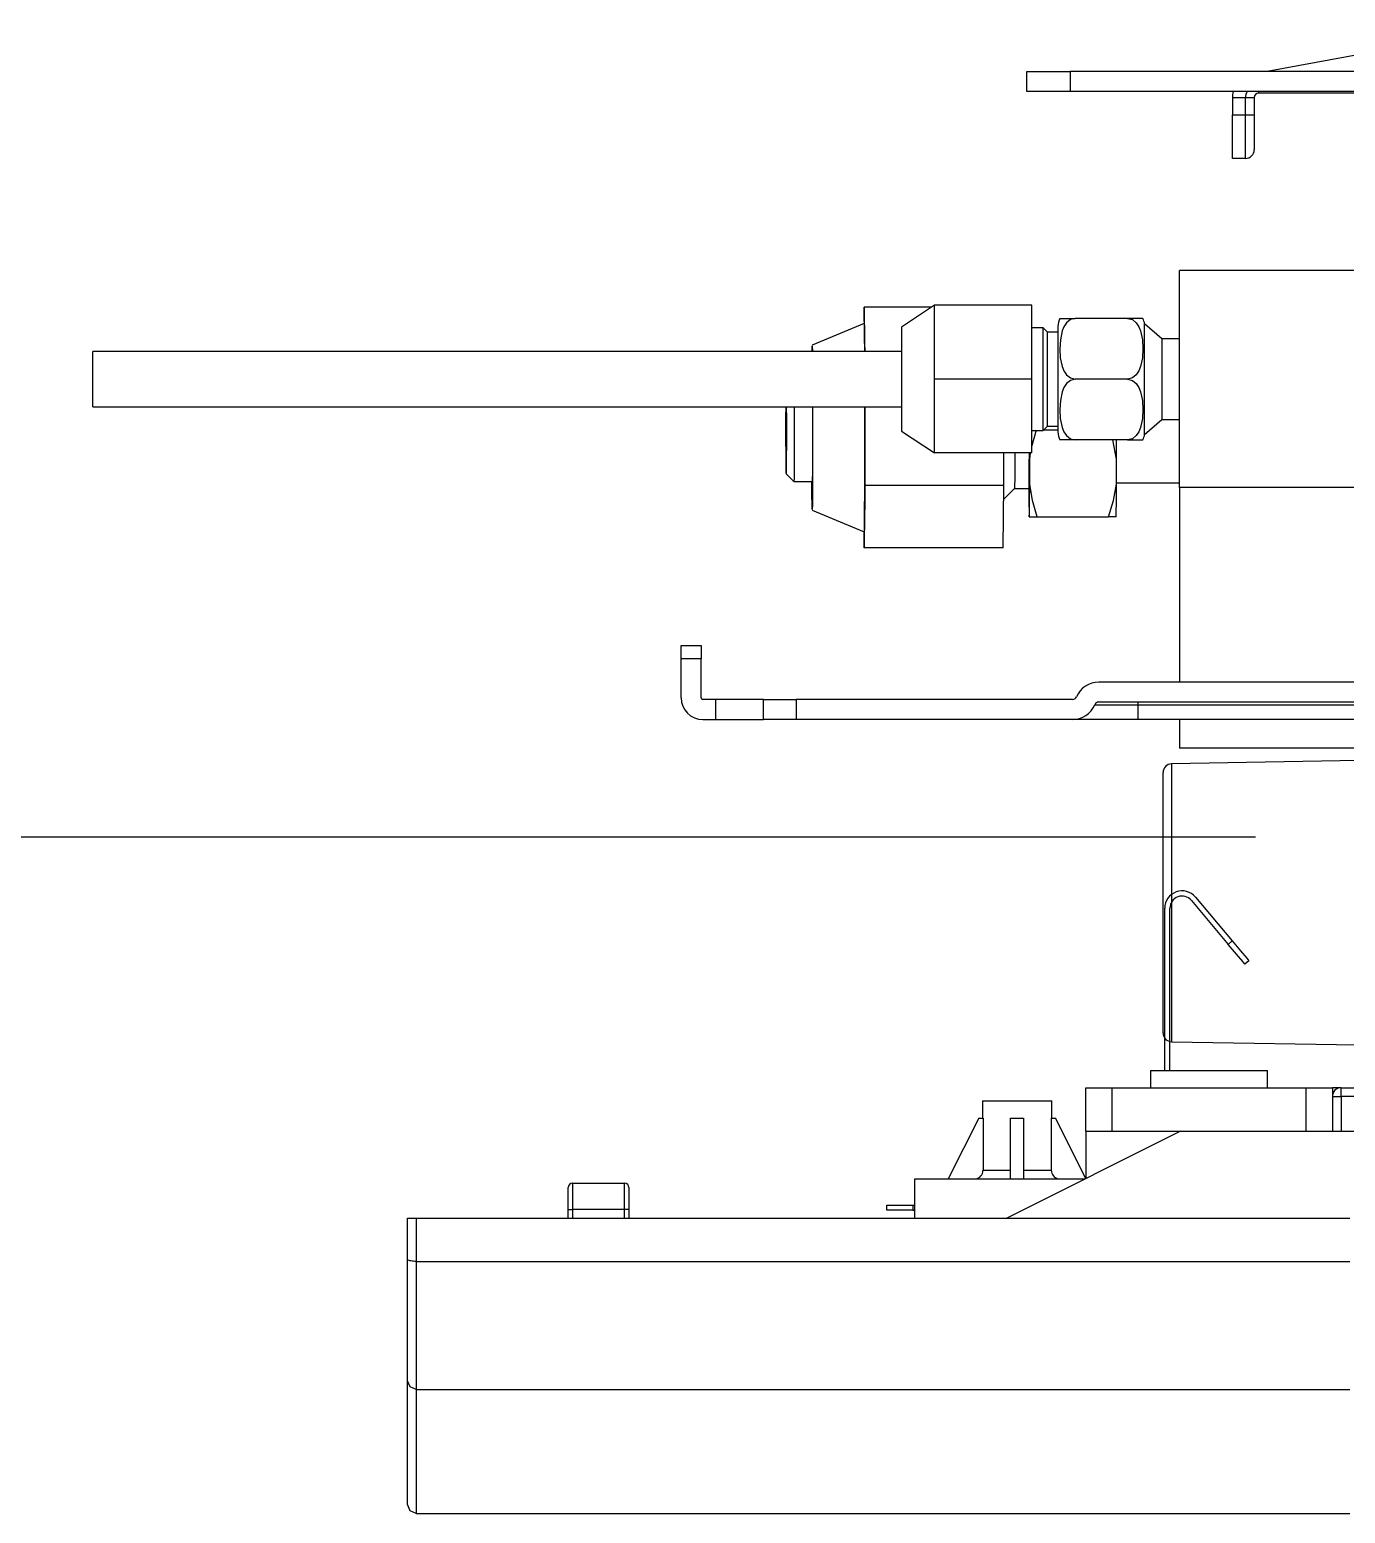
# Model space of a CAD drawing. Header units: millimetres. Extents: x 10547 to 11305, y 9897 to 10391.
# Drawn here: x 10959.701 to 10961.058, y 10281.628 to 10283.158 of the extents above; entities that cross this region are included whole.
import ezdxf

# ---------------------------------------------------------------- set-up
doc = ezdxf.new("R2010")
doc.units = ezdxf.units.MM
for name, color, linetype in [('LG-AIRCON', 240, 'Continuous'), ('LG-RLRG', 3, 'Continuous'), ('에어컨', 15, 'Continuous')]:
    doc.layers.add(name, color=color, linetype=linetype)

# ---------------------------------------------------------------- blocks, each defined once
blk = doc.blocks.new('A$C079960E7')
at = {"layer": '에어컨', "color": 0, "linetype": 'Continuous'}
for p, q in [((290.25, 307.47, 0), (243.45, 298.8, 0)), ((193.59, 294.66, 0), (193.59, 298.8, 0)), ((193.59, 298.8, 0), (194.28, 298.8, 0)), ((194.28, 298.8, 0), (196.23, 298.8, 0)), ((196.23, 298.8, 0), (199.15, 298.8, 0)), ((199.15, 298.8, 0), (202.59, 298.8, 0)), ((202.59, 298.8, 0), (202.59, 294.66, 0)), ((261.47, 298.8, 0), (202.59, 298.8, 0)), ((194.28, 294.66, 0), (193.59, 294.66, 0)), ((196.23, 294.66, 0), (194.28, 294.66, 0)), ((199.15, 294.66, 0), (196.23, 294.66, 0)), ((202.59, 294.66, 0), (199.15, 294.66, 0)), ((261.45, 294.66, 0), (202.59, 294.66, 0)), ((236.25, 293.4, 0), (238.95, 293.4, 0)), ((236.25, 293.4, 0), (236.25, 289.8, 0)), ((238.95, 289.8, 0), (238.95, 293.4, 0)), ((238.95, 293.4, 0), (240.22, 293.4, 0)), ((240.22, 293.4, 0), (240.75, 293.4, 0)), ((240.75, 293.4, 0), (240.75, 289.8, 0)), ((241.65, 294.66, 0), (241.65, 294.39, 0)), ((241.65, 294.39, 0), (241.65, 294.3, 0)), ((261.45, 294.3, 0), (241.65, 294.3, 0)), ((236.25, 289.8, 0), (238.95, 289.8, 0)), ((236.25, 286.36, 0), (236.25, 289.8, 0)), ((238.95, 289.8, 0), (240.22, 289.8, 0)), ((238.95, 286.36, 0), (238.95, 289.8, 0)), ((240.22, 289.8, 0), (240.75, 289.8, 0)), ((240.75, 289.8, 0), (240.75, 287.05, 0)), ((236.25, 283.44, 0), (236.25, 286.36, 0)), ((238.95, 283.44, 0), (238.95, 286.36, 0)), ((240.75, 287.05, 0), (240.75, 284.71, 0)), ((236.25, 281.49, 0), (236.25, 283.44, 0)), ((238.95, 281.49, 0), (238.95, 283.44, 0)), ((240.75, 284.71, 0), (240.75, 283.15, 0)), ((240.75, 283.15, 0), (240.75, 282.6, 0)), ((236.25, 280.8, 0), (236.25, 281.49, 0)), ((238.95, 280.8, 0), (236.25, 280.8, 0)), ((238.95, 280.8, 0), (238.95, 281.49, 0)), ((275.85, 257.55, 0), (225.27, 257.55, 0)), ((225.27, 257.07, 0), (225.27, 257.55, 0)), ((225.27, 255.68, 0), (225.27, 257.07, 0)), ((225.27, 253.42, 0), (225.27, 255.68, 0)), ((225.27, 250.38, 0), (225.27, 253.42, 0)), ((159.93, 249.94, 0), (159.9, 246.59, 0)), ((159.99, 243.94, 0), (159.93, 249.94, 0)), ((173.89, 249.94, 0), (159.93, 249.94, 0)), ((174.51, 250.35, 0), (167.67, 245.85, 0)), ((174.51, 242.7, 0), (174.51, 250.35, 0)), ((194.67, 250.35, 0), (174.51, 250.35, 0)), ((194.67, 235.05, 0), (194.67, 250.35, 0)), ((225.27, 246.71, 0), (225.27, 250.38, 0)), ((159.93, 246.6, 0), (149.13, 242.1, 0)), ((159.93, 246.6, 0), (159.96, 245.93, 0)), ((200.07, 245.99, 0), (200.07, 245.46, 0)), ((200.47, 247.65, 0), (200.57, 247.65, 0)), ((200.57, 247.65, 0), (200.96, 247.65, 0)), ((200.96, 247.65, 0), (201.32, 247.65, 0)), ((201.85, 246.74, 0), (201.3, 245.92, 0)), ((201.32, 247.65, 0), (201.86, 247.65, 0)), ((202.65, 247.38, 0), (201.85, 246.74, 0)), ((201.86, 247.65, 0), (202.66, 247.65, 0)), ((203.67, 247.65, 0), (202.65, 247.38, 0)), ((202.66, 247.65, 0), (203.67, 247.65, 0)), ((214.47, 247.65, 0), (203.67, 247.65, 0)), ((214.47, 247.65, 0), (215.49, 247.38, 0)), ((215.49, 247.65, 0), (214.47, 247.65, 0)), ((216.29, 247.65, 0), (215.49, 247.65, 0)), ((215.49, 247.38, 0), (216.29, 246.74, 0)), ((216.83, 247.65, 0), (216.29, 247.65, 0)), ((216.29, 246.74, 0), (216.84, 245.92, 0)), ((217.19, 247.65, 0), (216.83, 247.65, 0)), ((217.57, 247.65, 0), (217.19, 247.65, 0)), ((217.67, 247.65, 0), (217.57, 247.65, 0)), ((217.67, 247.65, 0), (217.67, 247.65, 0)), ((221.61, 243.37, 0), (218.04, 246.48, 0)), ((218.04, 246.02, 0), (218.04, 246.48, 0)), ((218.04, 244.67, 0), (218.04, 246.02, 0)), ((225.27, 242.54, 0), (225.27, 246.71, 0)), ((159.96, 245.93, 0), (159.99, 243.94, 0)), ((160.02, 240.76, 0), (159.99, 243.94, 0)), ((159.99, 243.94, 0), (160, 242.49, 0)), ((167.67, 245.85, 0), (167.67, 245.32, 0)), ((167.67, 245.32, 0), (167.67, 243.78, 0)), ((167.67, 243.78, 0), (167.67, 241.39, 0)), ((197.01, 245.67, 0), (194.67, 245.67, 0)), ((197.91, 244.77, 0), (197.01, 245.67, 0)), ((197.01, 245.15, 0), (197.01, 245.67, 0)), ((197.01, 243.64, 0), (197.01, 245.15, 0)), ((197.01, 241.29, 0), (197.01, 243.64, 0)), ((200.07, 244.77, 0), (197.91, 244.77, 0)), ((197.91, 244.29, 0), (197.91, 244.77, 0)), ((197.91, 242.91, 0), (197.91, 244.29, 0)), ((197.91, 240.76, 0), (197.91, 242.91, 0)), ((200.07, 245.46, 0), (200.07, 243.9, 0)), ((200.07, 243.9, 0), (200.07, 241.48, 0)), ((200.57, 243.21, 0), (200.47, 241.34, 0)), ((200.95, 245.04, 0), (200.57, 243.21, 0)), ((201.3, 245.92, 0), (200.95, 245.04, 0)), ((216.84, 245.92, 0), (217.2, 245.04, 0)), ((217.2, 245.04, 0), (217.58, 243.21, 0)), ((217.58, 243.21, 0), (217.67, 241.34, 0)), ((218.04, 242.53, 0), (218.04, 244.67, 0)), ((225.27, 243.37, 0), (221.61, 243.37, 0)), ((221.61, 243.37, 0), (221.61, 242.74, 0)), ((167.67, 240.76, 0), (0, 240.76, 0)), ((0, 239.99, 0), (0, 240.76, 0)), ((0, 237.9, 0), (0, 239.99, 0)), ((149.09, 240.76, 0), (149.12, 241.95, 0)), ((149.12, 241.95, 0), (149.14, 241.95, 0)), ((149.14, 241.95, 0), (149.17, 240.76, 0)), ((160, 242.49, 0), (160.01, 240.76, 0)), ((167.67, 241.39, 0), (167.67, 238.38, 0)), ((174.51, 235.05, 0), (174.51, 242.7, 0)), ((197.01, 238.33, 0), (197.01, 241.29, 0)), ((197.91, 238.05, 0), (197.91, 240.76, 0)), ((200.07, 241.48, 0), (200.07, 238.43, 0)), ((200.47, 241.34, 0), (200.56, 239.48, 0)), ((217.67, 241.34, 0), (217.58, 239.48, 0)), ((218.04, 239.8, 0), (218.04, 242.53, 0)), ((221.61, 242.74, 0), (221.61, 240.93, 0)), ((221.61, 240.93, 0), (221.61, 238.23, 0)), ((225.27, 238.07, 0), (225.27, 242.54, 0)), ((0, 235.05, 0), (0, 237.9, 0)), ((167.67, 238.38, 0), (167.67, 235.05, 0)), ((197.01, 235.05, 0), (197.01, 238.33, 0)), ((197.91, 235.05, 0), (197.91, 238.05, 0)), ((200.07, 238.43, 0), (200.07, 235.05, 0)), ((200.56, 239.48, 0), (200.95, 237.65, 0)), ((200.95, 237.65, 0), (201.31, 236.76, 0)), ((201.31, 236.76, 0), (201.85, 235.95, 0)), ((216.83, 236.76, 0), (216.29, 235.95, 0)), ((217.2, 237.65, 0), (216.83, 236.76, 0)), ((217.58, 239.48, 0), (217.2, 237.65, 0)), ((218.04, 236.67, 0), (218.04, 239.8, 0)), ((221.61, 238.23, 0), (221.61, 235.05, 0)), ((225.27, 233.46, 0), (225.27, 238.07, 0)), ((0, 232.19, 0), (0, 235.05, 0)), ((167.67, 235.05, 0), (167.67, 231.71, 0)), ((174.51, 227.4, 0), (174.51, 235.05, 0)), ((194.67, 235.05, 0), (174.51, 235.05, 0)), ((194.67, 219.75, 0), (194.67, 235.05, 0)), ((197.01, 231.76, 0), (197.01, 235.05, 0)), ((197.91, 232.04, 0), (197.91, 235.05, 0)), ((200.07, 235.05, 0), (200.07, 231.66, 0)), ((201.85, 234.14, 0), (201.3, 233.32, 0)), ((201.85, 235.95, 0), (202.65, 235.31, 0)), ((202.65, 234.78, 0), (201.85, 234.14, 0)), ((202.65, 235.31, 0), (203.67, 235.05, 0)), ((203.67, 235.05, 0), (202.65, 234.78, 0)), ((214.47, 235.05, 0), (203.67, 235.05, 0)), ((215.49, 235.31, 0), (214.47, 235.05, 0)), ((214.47, 235.05, 0), (215.49, 234.78, 0)), ((216.29, 235.95, 0), (215.49, 235.31, 0)), ((215.49, 234.78, 0), (216.29, 234.14, 0)), ((216.29, 234.14, 0), (216.84, 233.32, 0)), ((218.04, 233.42, 0), (218.04, 236.67, 0)), ((221.61, 235.05, 0), (221.61, 231.86, 0)), ((0, 230.1, 0), (0, 232.19, 0)), ((167.67, 231.71, 0), (167.67, 228.7, 0)), ((197.01, 228.8, 0), (197.01, 231.76, 0)), ((197.91, 229.33, 0), (197.91, 232.04, 0)), ((200.07, 231.66, 0), (200.07, 228.61, 0)), ((200.57, 230.61, 0), (200.47, 228.74, 0)), ((200.95, 232.44, 0), (200.57, 230.61, 0)), ((201.3, 233.32, 0), (200.95, 232.44, 0)), ((216.84, 233.32, 0), (217.2, 232.44, 0)), ((217.2, 232.44, 0), (217.58, 230.61, 0)), ((217.58, 230.61, 0), (217.67, 228.74, 0)), ((218.04, 230.29, 0), (218.04, 233.42, 0)), ((221.61, 231.86, 0), (221.61, 229.16, 0)), ((225.27, 228.92, 0), (225.27, 233.46, 0)), ((0, 229.33, 0), (0, 230.1, 0)), ((0, 229.33, 0), (167.67, 229.33, 0)), ((143.68, 229.33, 0), (143.68, 227.23, 0)), ((143.69, 227.27, 0), (143.7, 229.33, 0)), ((143.76, 229.33, 0), (143.77, 226.76, 0)), ((143.78, 226.36, 0), (143.78, 229.33, 0)), ((145.41, 229.33, 0), (145.41, 225.77, 0)), ((149.19, 229.33, 0), (149.19, 227.33, 0)), ((149.22, 229.33, 0), (149.22, 227.37, 0)), ((160.04, 229.33, 0), (160.05, 227.41, 0)), ((160.05, 225.47, 0), (160.05, 229.33, 0)), ((167.67, 228.7, 0), (167.67, 226.31, 0)), ((197.01, 226.45, 0), (197.01, 228.8, 0)), ((197.91, 227.18, 0), (197.91, 229.33, 0)), ((200.07, 228.61, 0), (200.07, 226.19, 0)), ((200.47, 228.74, 0), (200.56, 226.88, 0)), ((217.67, 228.74, 0), (217.58, 226.88, 0)), ((218.04, 227.56, 0), (218.04, 230.29, 0)), ((218.04, 225.42, 0), (218.04, 227.56, 0)), ((221.61, 229.16, 0), (221.61, 227.35, 0)), ((225.27, 224.64, 0), (225.27, 228.92, 0)), ((143.68, 227.23, 0), (143.68, 225, 0)), ((143.68, 225, 0), (143.68, 221.92, 0)), ((143.69, 225, 0), (143.69, 227.27, 0)), ((143.69, 222.23, 0), (143.69, 225, 0)), ((143.77, 226.76, 0), (143.77, 223.94, 0)), ((143.78, 223.24, 0), (143.78, 226.36, 0)), ((145.41, 225.77, 0), (145.41, 222.13, 0)), ((149.19, 227.33, 0), (149.19, 225.25, 0)), ((149.19, 225.25, 0), (149.19, 221.68, 0)), ((149.22, 227.37, 0), (149.22, 225.37, 0)), ((149.22, 225.37, 0), (149.22, 221.21, 0)), ((160.05, 225.47, 0), (160.04, 220.97, 0)), ((160.05, 227.41, 0), (160.05, 225.47, 0)), ((160.05, 213, 0), (160.05, 225.47, 0)), ((167.67, 226.31, 0), (167.67, 224.77, 0)), ((167.67, 224.77, 0), (167.67, 224.25, 0)), ((174.51, 219.75, 0), (174.51, 227.4, 0)), ((194.65, 221.06, 0), (195.6, 224.52, 0)), ((197.01, 224.94, 0), (197.01, 226.45, 0)), ((197.01, 224.43, 0), (197.91, 225.33, 0)), ((197.01, 224.43, 0), (197.01, 224.94, 0)), ((197.1, 224.52, 0), (200.07, 224.52, 0)), ((197.91, 225.8, 0), (197.91, 227.18, 0)), ((197.91, 225.33, 0), (197.91, 225.8, 0)), ((197.91, 225.33, 0), (200.07, 225.33, 0)), ((200.07, 226.19, 0), (200.07, 224.63, 0)), ((200.07, 224.63, 0), (200.07, 224.1, 0)), ((200.56, 226.88, 0), (200.95, 225.05, 0)), ((200.95, 225.05, 0), (201.31, 224.16, 0)), ((217.2, 225.05, 0), (216.83, 224.16, 0)), ((217.58, 226.88, 0), (217.2, 225.05, 0)), ((218.04, 223.61, 0), (221.61, 226.72, 0)), ((218.04, 224.07, 0), (218.04, 225.42, 0)), ((221.61, 227.35, 0), (221.61, 226.72, 0)), ((221.61, 226.72, 0), (225.27, 226.72, 0)), ((225.27, 220.79, 0), (225.27, 224.64, 0)), ((143.68, 221.92, 0), (143.69, 219.18, 0)), ((143.7, 219.85, 0), (143.69, 222.23, 0)), ((143.77, 223.94, 0), (143.77, 221.27, 0)), ((143.78, 220.31, 0), (143.78, 223.24, 0)), ((145.41, 222.13, 0), (145.4, 218.8, 0)), ((149.19, 221.68, 0), (149.18, 218.42, 0)), ((167.67, 224.25, 0), (174.51, 219.75, 0)), ((194.67, 224.43, 0), (197.01, 224.43, 0)), ((200.95, 222.45, 0), (200.47, 222.45, 0)), ((201.31, 222.45, 0), (200.95, 222.45, 0)), ((201.31, 224.16, 0), (201.85, 223.35, 0)), ((201.85, 222.45, 0), (201.31, 222.45, 0)), ((201.85, 223.35, 0), (202.65, 222.71, 0)), ((202.65, 222.45, 0), (201.85, 222.45, 0)), ((202.65, 222.71, 0), (203.67, 222.45, 0)), ((203.67, 222.45, 0), (202.65, 222.45, 0)), ((214.47, 222.45, 0), (203.67, 222.45, 0)), ((212.22, 218.47, 0), (211.47, 222.45, 0)), ((212.23, 220.43, 0), (212.23, 222.45, 0)), ((215.49, 222.71, 0), (214.47, 222.45, 0)), ((214.47, 222.45, 0), (215.49, 222.45, 0)), ((216.29, 223.35, 0), (215.49, 222.71, 0)), ((215.49, 222.45, 0), (216.29, 222.45, 0)), ((216.83, 224.16, 0), (216.29, 223.35, 0)), ((216.29, 222.45, 0), (216.84, 222.45, 0)), ((216.84, 222.45, 0), (217.2, 222.45, 0)), ((217.2, 222.45, 0), (217.67, 222.45, 0)), ((218.04, 223.61, 0), (218.04, 224.07, 0)), ((143.69, 219.18, 0), (143.7, 217.05, 0)), ((143.71, 218.18, 0), (143.7, 219.85, 0)), ((143.76, 219.12, 0), (143.74, 217.79, 0)), ((143.77, 221.27, 0), (143.76, 219.12, 0)), ((143.76, 217.88, 0), (143.78, 220.31, 0)), ((145.4, 218.8, 0), (145.39, 216.14, 0)), ((149.18, 218.42, 0), (149.17, 215.81, 0)), ((149.22, 221.21, 0), (149.21, 217.28, 0)), ((160.04, 220.97, 0), (160.04, 216.65, 0)), ((194.67, 219.75, 0), (174.51, 219.75, 0)), ((188.85, 213, 0), (188.85, 219.75, 0)), ((191.13, 219.75, 0), (191.12, 216.75, 0)), ((194.04, 218.47, 0), (194.05, 213.3, 0)), ((194.18, 216.74, 0), (194.19, 219.75, 0)), ((194.21, 213.3, 0), (194.22, 218.47, 0)), ((194.22, 219.1, 0), (194.23, 219.75, 0)), ((194.22, 218.47, 0), (194.4, 219.75, 0)), ((194.22, 218.47, 0), (194.22, 219.1, 0)), ((212.21, 213.3, 0), (212.22, 218.47, 0)), ((212.22, 218.47, 0), (212.23, 220.43, 0)), ((225.27, 217.54, 0), (225.27, 220.79, 0)), ((143.7, 217.05, 0), (143.72, 215.77, 0)), ((143.73, 217.46, 0), (143.71, 218.18, 0)), ((143.72, 215.77, 0), (143.73, 215.49, 0)), ((143.74, 217.79, 0), (143.73, 217.46, 0)), ((143.73, 215.49, 0), (143.75, 216.21, 0)), ((143.73, 215.46, 0), (145.35, 213.84, 0)), ((143.75, 216.21, 0), (143.76, 217.88, 0)), ((145.39, 216.14, 0), (145.37, 214.42, 0)), ((149.17, 215.81, 0), (149.15, 214.07, 0)), ((149.21, 217.28, 0), (149.2, 213.8, 0)), ((160.04, 216.65, 0), (160.03, 212.69, 0)), ((191.12, 216.75, 0), (191.11, 214.41, 0)), ((194.17, 214.39, 0), (194.18, 216.74, 0)), ((225.27, 215.03, 0), (225.27, 217.54, 0)), ((145.37, 214.42, 0), (145.35, 213.84, 0)), ((145.35, 213.84, 0), (149.15, 213.84, 0)), ((149.08, 211.03, 0), (149.06, 213.84, 0)), ((149.13, 213.4, 0), (149.11, 213.84, 0)), ((149.15, 214.07, 0), (149.13, 213.4, 0)), ((149.2, 213.8, 0), (149.18, 211, 0)), ((159.99, 206.54, 0), (160.05, 213, 0)), ((160.03, 212.69, 0), (160.01, 209.27, 0)), ((188.85, 213, 0), (160.05, 213, 0)), ((188.73, 200.07, 0), (188.85, 213, 0)), ((188.82, 210.15, 0), (191.07, 212.4, 0)), ((191.09, 212.92, 0), (191.07, 212.4, 0)), ((191.07, 212.4, 0), (194.13, 212.4, 0)), ((191.11, 214.41, 0), (191.09, 212.92, 0)), ((194.05, 213.3, 0), (194.07, 209.65, 0)), ((194.13, 212.4, 0), (194.15, 212.91, 0)), ((194.15, 212.91, 0), (194.17, 214.39, 0)), ((194.19, 209.65, 0), (194.21, 213.3, 0)), ((194.8, 209.89, 0), (194.21, 213.3, 0)), ((211.58, 209.89, 0), (212.21, 213.3, 0)), ((212.19, 209.65, 0), (212.21, 213.3, 0)), ((212.21, 213.57, 0), (225.27, 213.57, 0)), ((225.27, 213.36, 0), (225.27, 215.03, 0)), ((225.27, 212.59, 0), (225.27, 213.36, 0)), ((281.25, 212.59, 0), (225.27, 212.59, 0)), ((225.27, 212.59, 0), (225.27, 172.26, 0)), ((149.1, 209.05, 0), (149.08, 211.03, 0)), ((149.18, 211, 0), (149.16, 209.04, 0)), ((160.01, 209.27, 0), (159.99, 206.54, 0)), ((194.07, 209.65, 0), (194.1, 207.33, 0)), ((194.16, 207.33, 0), (194.19, 209.65, 0)), ((195.78, 206.53, 0), (194.8, 209.89, 0)), ((210.55, 206.53, 0), (211.58, 209.89, 0)), ((212.16, 207.33, 0), (212.19, 209.65, 0)), ((149.12, 208.03, 0), (149.1, 209.05, 0)), ((149.14, 208.03, 0), (149.12, 208.03, 0)), ((149.13, 207.9, 0), (159.93, 203.4, 0)), ((149.16, 209.04, 0), (149.14, 208.03, 0)), ((159.93, 200.07, 0), (159.99, 206.54, 0)), ((159.99, 206.54, 0), (159.96, 204.19, 0)), ((194.1, 207.33, 0), (194.13, 206.53, 0)), ((194.13, 206.53, 0), (194.16, 207.33, 0)), ((194.13, 206.53, 0), (194.59, 206.53, 0)), ((194.59, 206.53, 0), (195.78, 206.53, 0)), ((195.78, 206.53, 0), (210.55, 206.53, 0)), ((211.71, 206.53, 0), (210.55, 206.53, 0)), ((212.13, 206.53, 0), (211.71, 206.53, 0)), ((212.13, 206.53, 0), (212.16, 207.33, 0)), ((212.13, 206.53, 0), (212.13, 206.53, 0)), ((159.9, 203.41, 0), (159.93, 200.07, 0)), ((159.96, 204.19, 0), (159.93, 203.4, 0)), ((188.73, 200.07, 0), (159.93, 200.07, 0)), ((121.95, 179.82, 0), (126.09, 179.82, 0)), ((121.95, 179.03, 0), (121.95, 179.82, 0)), ((121.95, 177.12, 0), (121.95, 179.03, 0)), ((126.09, 179.82, 0), (126.09, 179.03, 0)), ((126.09, 179.03, 0), (126.09, 177.12, 0)), ((126.09, 177.12, 0), (121.95, 177.12, 0)), ((121.95, 169.02, 0), (121.95, 177.12, 0)), ((126.09, 169.02, 0), (126.09, 177.12, 0)), ((270.99, 172.26, 0), (208.53, 172.26, 0)), ((129.15, 168.66, 0), (126.45, 168.66, 0)), ((129.15, 164.52, 0), (129.15, 168.66, 0)), ((139.06, 168.66, 0), (129.15, 168.66, 0)), ((139.06, 164.52, 0), (139.06, 168.66, 0)), ((139.06, 168.66, 0), (142.12, 168.66, 0)), ((142.12, 168.66, 0), (145.84, 168.66, 0)), ((145.84, 168.66, 0), (145.84, 164.52, 0)), ((203.07, 168.66, 0), (145.84, 168.66, 0)), ((207.7, 167.58, 0), (208.38, 167.58, 0)), ((208.38, 167.58, 0), (210.32, 167.58, 0)), ((278.73, 168.12, 0), (208.53, 168.12, 0)), ((210.32, 167.58, 0), (213.22, 167.58, 0)), ((213.22, 167.58, 0), (216.63, 167.58, 0)), ((216.63, 168.12, 0), (216.63, 167.97, 0)), ((216.63, 167.97, 0), (216.63, 167.58, 0)), ((216.63, 167.58, 0), (278.73, 167.58, 0)), ((216.63, 167.58, 0), (216.63, 165.35, 0)), ((126.45, 164.52, 0), (129.15, 164.52, 0)), ((129.15, 164.52, 0), (139.06, 164.52, 0)), ((142.12, 164.52, 0), (139.06, 164.52, 0)), ((145.84, 164.52, 0), (142.12, 164.52, 0)), ((203.07, 164.52, 0), (145.84, 164.52, 0)), ((203.53, 164.52, 0), (203.07, 164.52, 0)), ((204.89, 164.52, 0), (203.53, 164.52, 0)), ((207.04, 164.52, 0), (204.89, 164.52, 0)), ((209.85, 164.52, 0), (207.04, 164.52, 0)), ((213.12, 164.52, 0), (209.85, 164.52, 0)), ((216.63, 164.52, 0), (213.12, 164.52, 0)), ((216.63, 165.35, 0), (216.63, 164.52, 0)), ((278.73, 164.52, 0), (216.63, 164.52, 0)), ((225.27, 164.52, 0), (225.27, 158.56, 0)), ((275.64, 158.56, 0), (225.27, 158.56, 0)), ((272.31, 156.18, 0), (223.62, 155.33, 0)), ((223.62, 155.33, 0), (223.62, 154.84, 0)), ((223.62, 154.84, 0), (223.62, 153.39, 0)), ((221.85, 153.07, 0), (221.85, 153.53, 0)), ((221.85, 151.7, 0), (221.85, 153.07, 0)), ((221.85, 149.48, 0), (221.85, 151.7, 0)), ((223.62, 153.39, 0), (223.62, 151.02, 0)), ((223.62, 151.02, 0), (223.62, 147.82, 0)), ((221.85, 146.48, 0), (221.85, 149.48, 0)), ((223.62, 147.82, 0), (223.62, 143.89, 0)), ((221.85, 142.8, 0), (221.85, 146.48, 0)), ((221.85, 138.56, 0), (221.85, 142.8, 0)), ((223.62, 143.89, 0), (223.62, 139.37, 0)), ((221.85, 133.92, 0), (221.85, 138.56, 0)), ((223.62, 139.37, 0), (223.62, 134.42, 0)), ((221.85, 129.02, 0), (221.85, 133.92, 0)), ((223.62, 134.42, 0), (223.62, 129.2, 0)), ((223.62, 129.2, 0), (223.62, 123.88, 0)), ((221.85, 124.04, 0), (221.85, 129.02, 0)), ((227.74, 127.02, 0), (235.37, 117.92, 0)), ((228.57, 127.71, 0), (236.2, 118.62, 0)), ((221.85, 119.15, 0), (221.85, 124.04, 0)), ((222.21, 91.8, 0), (222.21, 125.4, 0)), ((223.29, 91.8, 0), (223.29, 125.4, 0)), ((223.62, 123.88, 0), (223.62, 118.66, 0)), ((221.85, 114.51, 0), (221.85, 119.15, 0)), ((223.62, 118.66, 0), (223.62, 113.71, 0)), ((235.37, 117.92, 0), (236.2, 118.62, 0)), ((237.11, 115.85, 0), (235.37, 117.92, 0)), ((236.2, 118.62, 0), (237.94, 116.55, 0)), ((221.85, 110.27, 0), (221.85, 114.51, 0)), ((238.38, 114.34, 0), (237.11, 115.85, 0)), ((237.94, 116.55, 0), (239.21, 115.03, 0)), ((238.84, 113.79, 0), (238.38, 114.34, 0)), ((239.67, 114.48, 0), (238.84, 113.79, 0)), ((239.21, 115.03, 0), (239.67, 114.48, 0)), ((223.62, 113.71, 0), (223.62, 109.19, 0)), ((221.85, 106.59, 0), (221.85, 110.27, 0)), ((223.62, 109.19, 0), (223.62, 105.27, 0)), ((221.85, 103.59, 0), (221.85, 106.59, 0)), ((223.62, 105.27, 0), (223.62, 102.06, 0)), ((221.85, 101.37, 0), (221.85, 103.59, 0)), ((223.62, 102.06, 0), (223.62, 99.7, 0)), ((221.85, 100.01, 0), (221.85, 101.37, 0)), ((221.85, 99.55, 0), (221.85, 100.01, 0)), ((223.62, 99.7, 0), (223.62, 98.24, 0)), ((223.62, 98.24, 0), (223.62, 97.75, 0)), ((223.62, 97.75, 0), (272.31, 96.9, 0)), ((219.24, 91.8, 0), (219.24, 88.2, 0)), ((219.24, 91.8, 0), (219.84, 91.8, 0)), ((219.84, 91.8, 0), (221.56, 91.8, 0)), ((221.56, 91.8, 0), (224.25, 91.8, 0)), ((224.25, 91.8, 0), (227.64, 91.8, 0)), ((227.64, 91.8, 0), (231.39, 91.8, 0)), ((231.39, 91.8, 0), (235.15, 91.8, 0)), ((235.15, 91.8, 0), (238.53, 91.8, 0)), ((238.53, 91.8, 0), (241.22, 91.8, 0)), ((241.22, 91.8, 0), (242.95, 91.8, 0)), ((242.95, 91.8, 0), (243.54, 91.8, 0)), ((243.54, 88.2, 0), (243.54, 91.8, 0)), ((205.83, 88.2, 0), (211.23, 88.2, 0)), ((205.83, 79.2, 0), (205.83, 88.2, 0)), ((211.23, 88.2, 0), (211.23, 79.2, 0)), ((211.23, 88.2, 0), (251.55, 88.2, 0)), ((251.55, 88.2, 0), (256.95, 88.2, 0)), ((251.55, 79.2, 0), (251.55, 88.2, 0)), ((256.95, 88.2, 0), (256.95, 79.2, 0)), ((258.27, 88.2, 0), (256.95, 88.2, 0)), ((256.95, 86.4, 0), (257.48, 86.4, 0)), ((257.48, 86.4, 0), (258.75, 86.4, 0)), ((258.75, 88.2, 0), (258.27, 88.2, 0)), ((258.75, 88.2, 0), (308.25, 88.2, 0)), ((258.75, 87.67, 0), (258.75, 88.2, 0)), ((258.75, 86.4, 0), (258.75, 87.67, 0)), ((308.25, 86.4, 0), (258.75, 86.4, 0)), ((258.75, 86.4, 0), (258.75, 79.2, 0)), ((184.41, 85.5, 0), (184.41, 81.9, 0)), ((184.41, 85.5, 0), (184.96, 85.5, 0)), ((184.96, 85.5, 0), (186.52, 85.5, 0)), ((186.52, 85.5, 0), (188.86, 85.5, 0)), ((188.86, 85.5, 0), (191.61, 85.5, 0)), ((191.61, 85.5, 0), (194.37, 85.5, 0)), ((194.37, 85.5, 0), (196.7, 85.5, 0)), ((196.7, 85.5, 0), (198.26, 85.5, 0)), ((198.26, 85.5, 0), (198.81, 85.5, 0)), ((198.81, 81.9, 0), (198.81, 85.5, 0)), ((183.64, 81.9, 0), (177.34, 69.3, 0)), ((183.64, 81.9, 0), (184.54, 81.9, 0)), ((184.54, 81.9, 0), (184.54, 71.1, 0)), ((190.26, 81.9, 0), (192.96, 81.9, 0)), ((190.26, 69.3, 0), (190.26, 81.9, 0)), ((192.96, 81.9, 0), (192.96, 69.3, 0)), ((198.68, 81.9, 0), (198.68, 71.1, 0)), ((198.68, 81.9, 0), (199.58, 81.9, 0)), ((205.83, 69.41, 0), (199.58, 81.9, 0)), ((225.45, 79.2, 0), (189.45, 61.2, 0)), ((205.83, 79.2, 0), (205.83, 69.39, 0)), ((205.83, 79.2, 0), (225.45, 79.2, 0)), ((225.45, 79.2, 0), (1845.46, 79.2, 0)), ((184.41, 70.44, 0), (184.5, 70.73, 0)), ((184.5, 70.73, 0), (184.53, 70.91, 0)), ((184.53, 70.91, 0), (184.54, 71.1, 0)), ((184.54, 71.1, 0), (185.61, 71.1, 0)), ((185.61, 71.1, 0), (187.63, 71.1, 0)), ((187.63, 71.1, 0), (190.26, 71.1, 0)), ((192.96, 71.1, 0), (195.6, 71.1, 0)), ((195.6, 71.1, 0), (197.61, 71.1, 0)), ((197.61, 71.1, 0), (198.68, 71.1, 0)), ((198.68, 71.1, 0), (198.71, 70.8, 0)), ((198.71, 70.8, 0), (198.78, 70.51, 0)), ((99.45, 68.4, 0), (110.25, 68.4, 0)), ((99.45, 68.4, 0), (99.45, 67.68, 0)), ((99.45, 67.68, 0), (99.45, 65.7, 0)), ((110.25, 67.68, 0), (110.25, 68.4, 0)), ((110.25, 65.7, 0), (110.25, 67.68, 0)), ((170.37, 61.2, 0), (170.37, 69.3, 0)), ((170.37, 69.3, 0), (205.65, 69.3, 0)), ((182.71, 69.3, 0), (183.02, 69.33, 0)), ((183.02, 69.33, 0), (183.32, 69.4, 0)), ((183.32, 69.4, 0), (183.61, 69.53, 0)), ((183.61, 69.53, 0), (183.86, 69.7, 0)), ((183.86, 69.7, 0), (184.09, 69.92, 0)), ((184.09, 69.92, 0), (184.27, 70.17, 0)), ((184.27, 70.17, 0), (184.41, 70.44, 0)), ((198.78, 70.51, 0), (198.91, 70.24, 0)), ((198.91, 70.24, 0), (199.07, 69.99, 0)), ((199.07, 69.99, 0), (199.28, 69.77, 0)), ((199.28, 69.77, 0), (199.52, 69.59, 0)), ((199.52, 69.59, 0), (199.79, 69.45, 0)), ((199.79, 69.45, 0), (200.09, 69.35, 0)), ((200.09, 69.35, 0), (200.3, 69.31, 0)), ((200.3, 69.31, 0), (200.51, 69.3, 0)), ((98.55, 66.9, 0), (98.55, 67.5, 0)), ((98.55, 65.25, 0), (98.55, 66.9, 0)), ((98.55, 63, 0), (98.55, 65.25, 0)), ((99.45, 65.7, 0), (99.45, 63, 0)), ((110.25, 63, 0), (110.25, 65.7, 0)), ((111.15, 67.5, 0), (111.15, 66.9, 0)), ((111.15, 66.9, 0), (111.15, 65.25, 0)), ((111.15, 65.25, 0), (111.15, 63, 0)), ((98.55, 61.2, 0), (98.55, 63, 0)), ((98.55, 63, 0), (98.82, 63, 0)), ((98.82, 63, 0), (99.45, 63, 0)), ((110.25, 63, 0), (99.45, 63, 0)), ((99.45, 63, 0), (99.45, 61.2, 0)), ((110.25, 61.2, 0), (110.25, 63, 0)), ((110.89, 63, 0), (110.25, 63, 0)), ((111.15, 63, 0), (110.89, 63, 0)), ((111.15, 63, 0), (111.15, 61.2, 0)), ((164.61, 62.82, 0), (164.61, 63.9, 0)), ((164.61, 63.9, 0), (165.33, 63.9, 0)), ((165.33, 62.82, 0), (164.61, 62.82, 0)), ((165.33, 63.9, 0), (167.31, 63.9, 0)), ((167.31, 62.82, 0), (165.33, 62.82, 0)), ((167.31, 63.9, 0), (170.01, 63.9, 0)), ((170.01, 62.82, 0), (167.31, 62.82, 0)), ((170.01, 63.9, 0), (170.01, 62.82, 0)), ((170.01, 63.9, 0), (170.37, 63.9, 0)), ((170.01, 62.82, 0), (170.37, 62.82, 0)), ((65.25, 52.7, 0), (65.25, 61.2, 0)), ((65.25, 61.2, 0), (65.78, 61.2, 0)), ((65.78, 61.2, 0), (67.05, 61.2, 0)), ((67.05, 61.2, 0), (67.05, 52.2, 0)), ((67.05, 61.2, 0), (260.55, 61.2, 0)), ((65.25, 46.68, 0), (65.25, 52.7, 0)), ((65.25, 52.69, 0), (65.25, 52.7, 0)), ((65.27, 52.63, 0), (65.25, 52.69, 0)), ((65.25, 52.69, 0), (65.25, 52.69, 0)), ((65.31, 52.57, 0), (65.27, 52.63, 0)), ((65.41, 52.49, 0), (65.31, 52.57, 0)), ((65.56, 52.42, 0), (65.41, 52.49, 0)), ((65.74, 52.36, 0), (65.56, 52.42, 0)), ((65.96, 52.3, 0), (65.74, 52.36, 0)), ((66.2, 52.26, 0), (65.96, 52.3, 0)), ((66.47, 52.23, 0), (66.2, 52.26, 0)), ((66.76, 52.21, 0), (66.47, 52.23, 0)), ((67.05, 52.2, 0), (66.76, 52.21, 0)), ((67.05, 52.2, 0), (260.55, 52.2, 0)), ((67.05, 52.2, 0), (67.05, 45.87, 0)), ((65.25, 41.31, 0), (65.25, 46.68, 0)), ((67.05, 45.87, 0), (67.05, 40.23, 0)), ((65.25, 36.71, 0), (65.25, 41.31, 0)), ((67.05, 40.23, 0), (67.05, 35.39, 0)), ((65.25, 32.96, 0), (65.25, 36.71, 0)), ((67.05, 35.39, 0), (67.05, 31.45, 0)), ((65.25, 30.14, 0), (65.25, 32.96, 0)), ((67.05, 31.45, 0), (67.05, 28.48, 0)), ((65.25, 28.3, 0), (65.25, 30.14, 0)), ((65.25, 27.49, 0), (65.25, 28.3, 0)), ((67.05, 28.48, 0), (67.05, 26.55, 0)), ((65.25, 1.81, 0), (65.25, 27.49, 0)), ((65.78, 26.22, 0), (65.25, 27.49, 0)), ((67.05, 25.69, 0), (65.78, 26.22, 0)), ((67.05, 26.55, 0), (67.05, 25.69, 0)), ((67.05, 25.69, 0), (260.55, 25.69, 0)), ((67.05, 25.69, 0), (67.05, 0, 0)), ((65.78, 0.53, 0), (65.25, 1.81, 0)), ((67.05, 0, 0), (65.78, 0.53, 0)), ((67.05, 0, 0), (260.55, 0, 0))]:
    blk.add_line(p, q, dxfattribs=at)
for centre, radius, start, end in [((241.65, 293.4, 0), 5.4, 166.5056, 180), ((241.65, 293.4, 0), 2.7, 152.1816, 180), ((241.65, 293.4, 0), 0.9, 90, 180), ((238.95, 282.6, 0), 1.8, 270, 0), ((203.67, 245.99, 0), 3.6, 152.7263, 180), ((214.47, 245.99, 0), 3.6, 7.7889, 27.2651), ((203.67, 224.1, 0), 3.6, 180, 207.2651), ((214.47, 224.1, 0), 3.6, 332.7263, 352.2111), ((208.53, 167.22, 0), 5.04, 90, 156.8002), ((203.07, 169.56, 0), 0.9, 270, 336.8002), ((126.45, 169.02, 0), 4.5, 180, 270), ((126.45, 169.02, 0), 0.36, 180, 270), ((203.07, 169.56, 0), 5.04, 270, 336.8002), ((208.53, 167.22, 0), 0.9, 90, 156.8002), ((223.65, 153.53, 0), 1.8, 91, 180), ((225.81, 125.4, 0), 3.6, 40, 180), ((225.81, 125.4, 0), 2.52, 40, 180), ((223.65, 99.55, 0), 1.8, 180, 269), ((258.75, 86.4, 0), 1.8, 90, 180), ((99.45, 67.5, 0), 0.9, 90, 180), ((110.25, 67.5, 0), 0.9, 0, 90)]:
    blk.add_arc(centre, radius, start, end, dxfattribs=at)

msp = doc.modelspace()

# ---------------------------------------------------------------- linework, layer by layer
at = {"layer": 'LG-RLRG', "ltscale": 0.5}
msp.add_line((10960.9654, 10282.3255), (10957.2384, 10282.3255), dxfattribs=at)

# ---------------------------------------------------------------- block references
at = {"layer": 'LG-AIRCON', "xscale": 0.004976538546813596, "yscale": 0.004976538546813596, "zscale": 0.004976538546813596}
msp.add_blockref('A$C079960E7', (10959.7658, 10281.628), dxfattribs=at)

doc.saveas('drawing.dxf')
